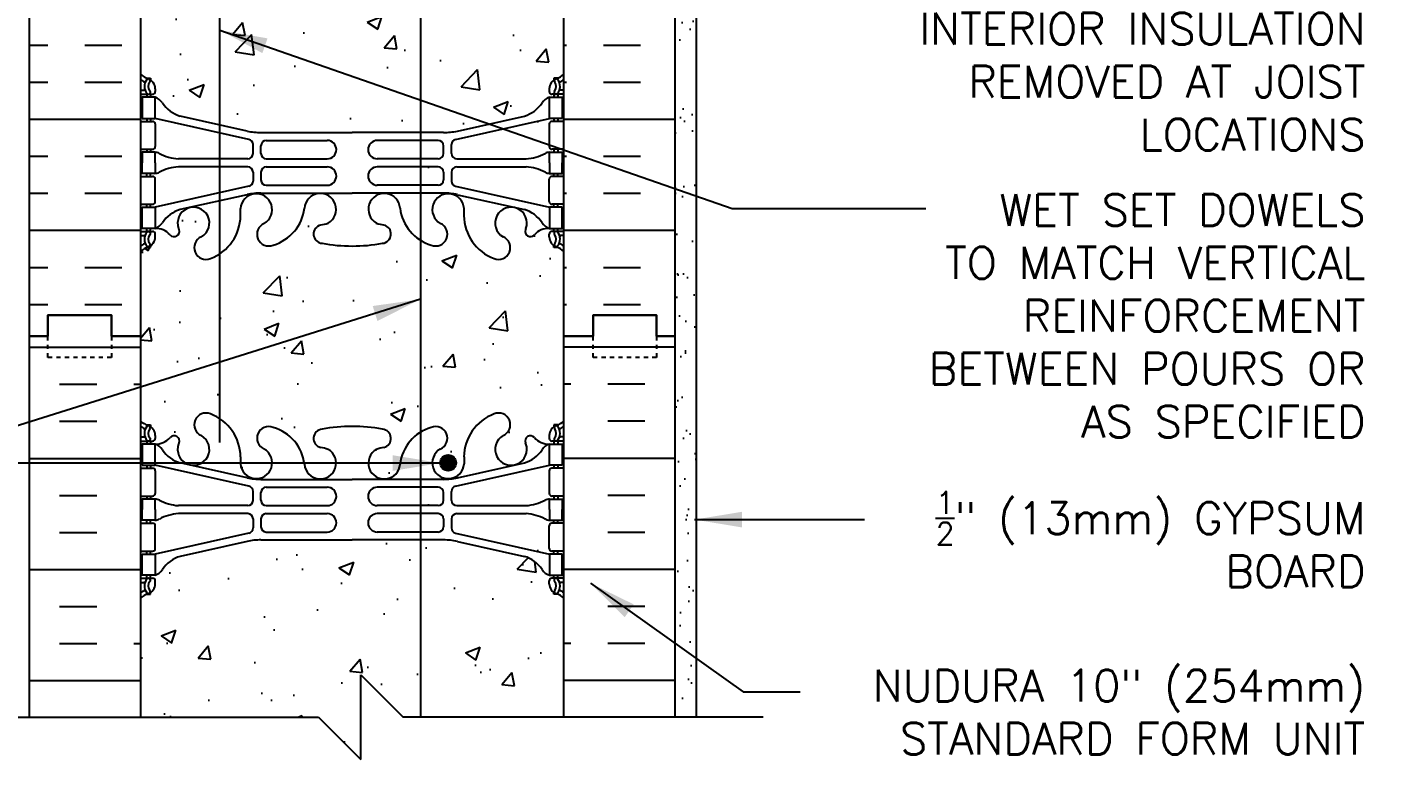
# Model space of a CAD drawing. Header units: inches. Extents: x 285.2 to 381.6, y 165.2 to 239.8.
# Drawn here: x 348.15 to 380.58, y 192.51 to 209.8 of the extents above; entities that cross this region are included whole.
import ezdxf

# ---------------------------------------------------------------- set-up
doc = ezdxf.new("R2010")
doc.units = ezdxf.units.IN
doc.header["$LTSCALE"] = 0.5
doc.header["$MEASUREMENT"] = 0
doc.linetypes.add('DASHED2', pattern=[0.375, 0.25, -0.125])
for name, color, linetype in [('HATCH', 12, 'Continuous'), ('line25', 2, 'Continuous'), ('LINE3', 3, 'Continuous'), ('LINE50', 5, 'Continuous'), ('LINE9', 9, 'Continuous'), ('TEXT', 4, 'Continuous'), ('Web_Edge', 9, 'Continuous')]:
    doc.layers.add(name, color=color, linetype=linetype)
doc.styles.add('DIM', font='romans.shx', dxfattribs={"width": 0.7})
doc.styles.add('ROMANS', font='romans.shx', dxfattribs={"height": 0.75})
doc.dimstyles.new('ext_12', dxfattribs={"dimscale": 12, "dimtxt": 0.09375, "dimasz": 0.09375, "dimexe": 0.09375, "dimexo": 0.0625, "dimgap": 0.0625, "dimtad": 1, "dimdec": 1, "dimzin": 3, "dimdsep": 46, "dimlunit": 4, "dimtxsty": 'DIM', "dimcen": 0.09, "dimdle": 0.09375, "dimclrt": 4, "dimadec": 0, "dimazin": 0, "dimtfac": 1, "dimtdec": 1, "dimtmove": 2, "dimatfit": 3, "dimfxl": 1, "dimfrac": 2, "dimtolj": 1, "dimtzin": 0, "dimarcsym": 0})
pattern_1 = [(50, (71.6484, 22.3595), (3.5863, -0.31376), [0.375, -4.125]), (355, (71.6484, 22.3595), (-0.693757, 3.76096), [0.3, -3.3]), (100.4514, (71.9473, 22.3333), (2.892547, 3.447198), [0.3187, -3.50571]), (46.1842, (71.6484, 23.3595), (5.336205, -0.827595), [0.5625, -6.1875]), (96.6356, (72.093, 23.2905), (4.67331, 4.87059), [0.47805, -5.258565]), (351.1842, (71.6484, 23.3595), (4.67331, 4.87059), [0.45, -4.95]), (21, (72.1484, 23.1095), (2.984535, -2.013094), [0.375, -4.125]), (326, (72.1484, 23.1095), (1.216577, 3.62575), [0.3, -3.3]), (71.4514, (72.397, 22.9417), (4.201113, 1.612652), [0.3187, -3.50571]), (37.5, (71.6484, 22.3595), (0.0607993, 1.6644693), [0, -3.26, 0, -3.35, 0, -3.3125]), (7.5, (71.6484, 22.3595), (1.315348, 1.972059), [0, -1.91, 0, -3.185, 0, -1.2625]), (327.5, (70.5334, 22.3595), (2.669112, -0.1127744), [0, -1.25, 0, -3.9, 0, -5.175]), (317.5, (70.0334, 22.3595), (2.915931, 0.500525), [0, -1.625, 0, -2.59, 0, -3.675])]
pattern_2 = [(310, (71.6484, 382.6605), (3.5863, 0.31376), [0.375, -4.125]), (5, (71.6484, 382.6605), (-0.693757, -3.76096), [0.3, -3.3]), (259.5486, (71.9473, 382.6866), (2.892547, -3.447198), [0.3187, -3.50571]), (313.8158, (71.6484, 381.6605), (5.336205, 0.827595), [0.5625, -6.1875]), (263.3644, (72.093, 381.7294), (4.67331, -4.87059), [0.47805, -5.258565]), (8.8158, (71.6484, 381.6605), (4.67331, -4.87059), [0.45, -4.95]), (339, (72.1484, 381.9105), (2.984535, 2.013094), [0.375, -4.125]), (34, (72.1484, 381.9105), (1.216577, -3.62575), [0.3, -3.3]), (288.5486, (72.397, 382.0782), (4.201113, -1.612652), [0.3187, -3.50571]), (322.5, (71.6484, 382.6605), (0.0607993, -1.6644693), [0, -3.26, 0, -3.35, 0, -3.3125]), (352.5, (71.6484, 382.6605), (1.315348, -1.972059), [0, -1.91, 0, -3.185, 0, -1.2625]), (32.5, (70.5334, 382.6605), (2.669112, 0.1127744), [0, -1.25, 0, -3.9, 0, -5.175]), (42.5, (70.0334, 382.6605), (2.915931, -0.500525), [0, -1.625, 0, -2.59, 0, -3.675])]

msp = doc.modelspace()

# ---------------------------------------------------------------- hatches: boundary and pattern name
at = {"layer": 'HATCH'}
h = msp.add_hatch(dxfattribs=at)
h.set_pattern_fill('AR-CONC', color=256, scale=0.5)
h.set_pattern_definition([(50, (0, 0), (3.5863, -0.31376), [0.375, -4.125]), (355, (0, 0), (-0.693757, 3.76096), [0.3, -3.3]), (100.45144, (0.299, -0.026), (2.892544, 3.4472), [0.3187, -3.50571]), (46.1842, (0, 1), (5.336207, -0.827596), [0.5625, -6.1875]), (96.6356, (0.4447, 0.931), (4.67331, 4.87059), [0.47805, -5.25857]), (351.1842, (0, 1), (4.67331, 4.87059), [0.45, -4.95]), (21, (0.5, 0.75), (2.984535, -2.013094), [0.375, -4.125]), (326, (0.5, 0.75), (1.216577, 3.62575), [0.3, -3.3]), (71.45144, (0.7487, 0.5822), (4.201112, 1.612656), [0.3187, -3.50571]), (37.5, (0, 0), (0.0607993, 1.6644693), [0, -3.26, 0, -3.35, 0, -3.3125]), (7.5, (0, 0), (1.315348, 1.9720586), [0, -1.91, 0, -3.185, 0, -1.2625]), (327.5, (-1.115, 0), (2.669112, -0.1127744), [0, -1.25, 0, -3.9, 0, -5.175]), (317.5, (-1.615, 0), (2.915931, 0.500525), [0, -1.625, 0, -2.59, 0, -3.675])])
h.paths.add_polyline_path([(355.041, 236.253), (354.819, 236.475), (352.694, 236.475, -0.237921), (353.142, 235.6), (353.142, 235.435, 1.661382), (353.703, 235.788, -1), (353.916, 236.299, -0.30095), (354.653, 235.426, 1.661382), (355.214, 235.779, 0.055617), (355.034, 235.825, -0.789943)])
h.paths.add_polyline_path([(352.22, 236.105, -0.423493), (352.074, 236.475), (351.329, 236.475), (351.329, 235.944, 0.108933), (351.481, 236.057, -0.8344), (351.693, 235.932), (351.681, 235.91, 2.155404)])
h.paths.add_polyline_path([(357.721, 236.299, -1), (357.934, 235.788, 1.661382), (358.495, 235.435), (358.495, 235.6, -0.237921), (358.943, 236.475), (356.819, 236.475), (355.819, 237.475), (355.819, 236.321, -0.049932), (356.568, 236.257, -0.843243), (356.603, 235.825, 0.055617), (356.423, 235.779, 1.661382), (356.984, 235.426, -0.30095)])
h.paths.add_polyline_path([(360.156, 236.057, 0.10894), (360.309, 235.944), (360.309, 236.475), (359.563, 236.475, -0.423493), (359.417, 236.105, 2.155404), (359.956, 235.91), (359.944, 235.932, -0.834375)])
h.paths.add_polyline_path([(360.309, 231.184, 0.268138), (360.147, 231.332), (351.49, 231.332, 0.268156), (351.329, 231.184), (351.329, 229.822), (351.449, 229.622), (351.449, 229.51), (351.449, 229.398), (351.329, 229.198), (351.329, 227.836, 0.268156), (351.49, 227.688), (360.147, 227.688, 0.268138), (360.309, 227.836), (360.309, 229.198), (360.189, 229.398), (360.189, 229.51), (360.189, 229.622), (360.309, 229.822)])
h.paths.add_polyline_path([(380.581, 227.01), (360.819, 227.01), (360.819, 227.012, 0.310845), (359.858, 227.035, 0.520567), (359.259, 227.013, 0.520567), (358.914, 226.964, 0.10231), (358.819, 227.039, 0.10231), (358.723, 226.964, 0.520567), (358.378, 227.013, 0.520567), (357.779, 227.035, 0.310845), (356.819, 227.012, 0.310845), (355.858, 227.035, 0.520567), (355.259, 227.013, 0.520567), (354.914, 226.964, 0.520567), (354.424, 226.921, 0.520567), (354.119, 227.042, 0.258655), (353.698, 227.31, 0.230831), (353.28, 227.137, 0.520567), (352.918, 226.981, 0.520567), (352.637, 226.86, 0.520567), (352.064, 226.9, 0.520567), (351.722, 226.753, 0.520567), (351.363, 226.896, 0.058158), (351.184, 226.955), (351.184, 226.105), (350.819, 226.105), (350.819, 225.355), (351.184, 225.355), (351.184, 224.155), (350.819, 224.155), (350.819, 223.405), (351.184, 223.405), (351.184, 222.96), (353.044, 222.961), (353.044, 223.01), (360.819, 223.01), (361.518, 224.51), (363.518, 224.51), (364.217, 223.01), (367.217, 223.01), (367.917, 224.51), (369.917, 224.51), (370.616, 223.01), (373.616, 223.01), (374.316, 224.51), (376.316, 224.51), (377.015, 223.01), (380.015, 223.01), (380.581, 224.223)])
h.paths.add_polyline_path([(355.367, 234.892), (351.704, 234.892, 0.225652), (351.329, 234.517), (351.329, 233.676, 0.225652), (351.704, 233.301), (355.367, 233.301, 0.225652), (355.742, 233.676), (355.742, 234.517, 0.225652)])
h.paths.add_polyline_path([(355.742, 232.735, 0.225652), (355.367, 233.11), (351.704, 233.11, 0.225652), (351.329, 232.735), (351.329, 231.894, 0.225652), (351.704, 231.519), (355.367, 231.519, 0.225652), (355.742, 231.894)])
h.paths.add_polyline_path([(360.309, 232.735, 0.225652), (359.934, 233.11), (356.27, 233.11, 0.225652), (355.895, 232.735), (355.895, 231.894, 0.225652), (356.27, 231.519), (359.934, 231.519, 0.225652), (360.309, 231.894)])
h.paths.add_polyline_path([(360.309, 234.517, 0.225652), (359.934, 234.892), (356.27, 234.892, 0.225652), (355.895, 234.517), (355.895, 233.676, 0.225652), (356.27, 233.301), (359.934, 233.301, 0.225652), (360.309, 233.676)])
h.paths.add_polyline_path([(353.044, 222.961), (351.184, 222.96), (351.184, 222.205), (351.184, 220.508), (353.044, 220.508)])
h.paths.add_polyline_path([(355.367, 227.501), (351.704, 227.501, 0.225652), (351.329, 227.126), (351.329, 226.911, -0.011526), (351.363, 226.896, -0.520567), (351.722, 226.753, -0.520567), (352.064, 226.9, -0.520567), (352.637, 226.86, -0.520567), (352.918, 226.981, -0.520567), (353.28, 227.137, -0.230831), (353.698, 227.31, -0.258655), (354.119, 227.042, -0.520567), (354.424, 226.921, -0.520567), (354.914, 226.964, -0.520567), (355.259, 227.013, -0.38976), (355.738, 227.137, 0.220602)])
h.paths.add_polyline_path([(359.934, 227.501), (356.27, 227.501, 0.225652), (355.895, 227.126), (355.895, 227.058, -0.296803), (356.819, 227.012, -0.310845), (357.779, 227.035, -0.520567), (358.378, 227.013, -0.520567), (358.723, 226.964, -0.10231), (358.819, 227.039, -0.10231), (358.914, 226.964, -0.520567), (359.259, 227.013, -0.520567), (359.858, 227.035, -0.136218), (360.29, 227.172, 0.204309)])
h.paths.add_polyline_path([(353.952, 218.356, -0.30095), (354.689, 217.484, 1.661382), (355.25, 217.837, 0.055617), (355.07, 217.882, -0.843243), (355.105, 218.315, -0.030385), (355.56, 218.372), (355.56, 220.248), (351.184, 220.248), (351.184, 220.508), (351.184, 222.205), (350.819, 222.205), (350.819, 218.51, 0.088416), (350.965, 218.413), (351.055, 218.413), (351.055, 218.371, -0.249069), (351.165, 218.164), (351.165, 218.096, -0.414214), (351.102, 218.034), (351.055, 218.034), (351.055, 217.964), (351.16, 217.964, 0.231736), (351.517, 218.115, -0.8344), (351.729, 217.989), (351.717, 217.968, 2.155404), (352.256, 218.162, -1), (352.469, 218.673, -0.311223), (353.178, 217.657), (353.178, 217.492, 1.661382), (353.739, 217.845, -1)])
h.paths.add_polyline_path([(359.381, 218.162, 2.155404), (359.92, 217.968), (359.908, 217.989, -0.834375), (360.12, 218.115, 0.23174), (360.478, 217.964), (360.583, 217.964), (360.583, 218.034), (360.535, 218.034, -0.414214), (360.473, 218.096), (360.473, 218.164, -0.249069), (360.583, 218.371), (360.583, 218.413), (360.673, 218.413, 0.08841), (360.819, 218.51), (360.819, 220.248), (356.06, 220.248), (356.06, 218.373, -0.031541), (356.532, 218.315, -0.843243), (356.567, 217.882, 0.055617), (356.387, 217.837, 1.661382), (356.948, 217.484, -0.30095), (357.685, 218.356, -1), (357.898, 217.845, 1.661382), (358.459, 217.492), (358.459, 217.657, -0.311223), (359.168, 218.673, -1)])
h.paths.add_polyline_path([(360.819, 214.318, 0.08841), (360.673, 214.415), (360.583, 214.415), (360.583, 214.457, -0.249069), (360.473, 214.664), (360.473, 214.731, -0.414214), (360.535, 214.794), (360.583, 214.794), (360.583, 214.864), (360.478, 214.864, -0.155529), (360.302, 214.998, 0.180914), (359.884, 215.309), (358.303, 215.662, 0.054974), (357.976, 215.698), (355.819, 215.698), (353.661, 215.698, 0.054974), (353.334, 215.662), (351.753, 215.309, 0.180914), (351.335, 214.998, -0.155529), (351.16, 214.864), (351.055, 214.864), (351.055, 214.794), (351.102, 214.794, -0.414214), (351.165, 214.731), (351.165, 214.664, -0.249069), (351.055, 214.457), (351.055, 214.415), (350.965, 214.415, 0.088416), (350.819, 214.318), (350.819, 208.702, 0.088416), (350.965, 208.605), (351.055, 208.605), (351.055, 208.563, -0.249069), (351.165, 208.356), (351.165, 208.289, -0.414214), (351.102, 208.226), (351.055, 208.226), (351.055, 208.156), (351.16, 208.156, -0.155529), (351.335, 208.022, 0.180914), (351.753, 207.711), (353.334, 207.358, 0.054974), (353.661, 207.322), (355.819, 207.322), (357.976, 207.322, 0.054974), (358.303, 207.358), (359.884, 207.711, 0.180914), (360.302, 208.022, -0.155529), (360.478, 208.156), (360.583, 208.156), (360.583, 208.226), (360.535, 208.226, -0.414214), (360.473, 208.289), (360.473, 208.356, -0.249069), (360.583, 208.563), (360.583, 208.605), (360.673, 208.605, 0.08841), (360.819, 208.702)])
h.paths.add_polyline_path([(360.819, 204.51, 0.08841), (360.673, 204.607), (360.583, 204.607), (360.583, 204.649, -0.249069), (360.473, 204.856), (360.473, 204.924, -0.414214), (360.535, 204.986), (360.583, 204.986), (360.583, 205.056), (360.478, 205.056, 0.231736), (360.12, 204.905, -0.8344), (359.908, 205.031), (359.92, 205.052, 2.155404), (359.381, 204.858, -1), (359.168, 204.346, -0.311223), (358.459, 205.362), (358.459, 205.527, 1.661382), (357.898, 205.175, -1), (357.685, 204.664, -0.30095), (356.948, 205.536, 1.661382), (356.387, 205.183, 0.055617), (356.567, 205.138, -0.843243), (356.532, 204.705, -0.047544), (355.819, 204.641, -0.047544), (355.105, 204.705, -0.843243), (355.07, 205.138, 0.055617), (355.25, 205.183, 1.661382), (354.689, 205.536, -0.30095), (353.952, 204.664, -1), (353.739, 205.175, 1.661382), (353.178, 205.527), (353.178, 205.362, -0.311223), (352.469, 204.346, -1), (352.256, 204.858, 2.155404), (351.717, 205.052), (351.729, 205.031, -0.834375), (351.517, 204.905, 0.23174), (351.16, 205.056), (351.055, 205.056), (351.055, 204.986), (351.102, 204.986, -0.414214), (351.165, 204.924), (351.165, 204.856, -0.249069), (351.055, 204.649), (351.055, 204.607), (350.965, 204.607, 0.088416), (350.819, 204.51), (350.819, 202.51), (350.819, 200.51, 0.088416), (350.965, 200.413), (351.055, 200.413), (351.055, 200.371, -0.249069), (351.165, 200.164), (351.165, 200.096, -0.414214), (351.102, 200.034), (351.055, 200.034), (351.055, 199.964), (351.16, 199.964, 0.231736), (351.517, 200.115, -0.8344), (351.729, 199.989), (351.717, 199.968, 2.155404), (352.256, 200.162, -1), (352.469, 200.673, -0.311223), (353.178, 199.657), (353.178, 199.492, 1.661382), (353.739, 199.845, -1), (353.952, 200.356, -0.30095), (354.689, 199.484, 1.661382), (355.25, 199.837, 0.055617), (355.07, 199.882, -0.843243), (355.105, 200.315, -0.047544), (355.819, 200.379, -0.047544), (356.532, 200.315, -0.843243), (356.567, 199.882, 0.055617), (356.387, 199.837, 1.661382), (356.948, 199.484, -0.30095), (357.685, 200.356, -1), (357.898, 199.845, 1.661382), (358.459, 199.492), (358.459, 199.657, -0.311223), (359.168, 200.673, -1), (359.381, 200.162, 2.155404), (359.92, 199.968), (359.908, 199.989, -0.834375), (360.12, 200.115, 0.23174), (360.478, 199.964), (360.583, 199.964), (360.583, 200.034), (360.535, 200.034, -0.414214), (360.473, 200.096), (360.473, 200.164, -0.249069), (360.583, 200.371), (360.583, 200.413), (360.673, 200.413, 0.08841), (360.819, 200.51), (360.819, 202.51)])
h.paths.add_polyline_path([(360.473, 196.664), (360.473, 196.731, -0.414214), (360.535, 196.794), (360.583, 196.794), (360.583, 196.864), (360.478, 196.864, -0.155529), (360.302, 196.998, 0.180914), (359.884, 197.309), (358.303, 197.662, 0.054974), (357.976, 197.698), (355.819, 197.698), (353.661, 197.698, 0.054974), (353.334, 197.662), (351.753, 197.309, 0.180914), (351.335, 196.998, -0.155529), (351.16, 196.864), (351.055, 196.864), (351.055, 196.794), (351.102, 196.794, -0.414214), (351.165, 196.731), (351.165, 196.664, -0.249069), (351.055, 196.457), (351.055, 196.415), (350.965, 196.415, 0.088416), (350.819, 196.318), (350.819, 193.51), (355.022, 193.51), (356.022, 192.51), (356.022, 194.51), (357.022, 193.51), (360.819, 193.51), (360.819, 196.318, 0.08841), (360.673, 196.415), (360.583, 196.415), (360.583, 196.457, -0.249069)])
h = msp.add_hatch(dxfattribs=at)
h.set_pattern_fill('AR-SAND', color=256, scale=0.5, style=0)
h.set_pattern_definition([(37.5, (287.7371, 92.4823), (-0.0314967, 0.963412), [0, -0.76, 0, -0.85, 0, -0.8125]), (7.5, (287.7371, 92.4823), (0.884888, 1.411073), [0, -0.41, 0, -0.685, 0, -0.2625]), (327.5, (287.1221, 92.4823), (1.557071, 0.0028295), [0, -0.25, 0, -0.9, 0, -1.175]), (317.5, (287.1221, 92.4823), (1.503063, 0.438838), [0, -0.125, 0, -0.59, 0, -0.675])])
h.paths.add_polyline_path([(363.944, 223.01), (363.444, 223.01), (363.444, 202.51), (363.444, 193.51), (363.944, 193.51)])
h = msp.add_hatch(dxfattribs=at)
h.set_pattern_fill('INSUL', color=256, scale=7, style=0)
h.set_pattern_definition([(0, (361.7514, 215.5102), (0, 2.625), []), (0, (361.7514, 216.3852), (0, 2.625), [0.875, -0.875]), (0, (361.7514, 217.2602), (0, 2.625), [0.875, -0.875])])
h.paths.add_polyline_path([(363.444, 220.51), (363.006, 220.51), (363.006, 220.01), (361.506, 220.01), (361.506, 220.51), (360.819, 220.51), (360.819, 202.51), (361.506, 202.51), (361.506, 203.01), (363.006, 203.01), (363.006, 202.51), (363.444, 202.51)])
h.paths.add_polyline_path([(348.194, 202.51), (348.631, 202.51), (348.631, 203.01), (350.131, 203.01), (350.131, 202.51), (350.819, 202.51), (350.819, 220.51), (350.131, 220.51), (350.131, 221.01), (348.631, 221.01), (348.631, 220.51), (348.194, 220.51)])
h = msp.add_hatch(dxfattribs=at)
h.set_pattern_fill('AR-CONC', color=256, scale=0.5, style=0)
h.set_pattern_definition(pattern_2)
h.paths.add_polyline_path([(360.473, 206.989, 0.414214), (360.535, 206.926), (360.583, 206.926), (360.583, 206.856), (360.486, 206.856, 0.134256), (360.374, 206.828, -0.100756), (359.925, 206.7), (359.12, 206.7), (359.12, 207.352), (360.478, 207.656), (360.583, 207.656), (360.583, 207.586), (360.535, 207.586, 0.414214), (360.473, 207.524)])
h = msp.add_hatch(dxfattribs=at)
h.set_pattern_fill('AR-CONC', color=256, scale=0.5, style=0)
h.set_pattern_definition(pattern_2)
h.paths.add_polyline_path([(357.85, 206.511, -0.414214), (357.975, 206.386), (357.975, 206.202, -0.414214), (357.85, 206.077), (357.3, 206.077), (357.3, 206.511)])
h = msp.add_hatch(dxfattribs=at)
h.set_pattern_fill('AR-CONC', color=256, scale=0.5, style=0)
h.set_pattern_definition(pattern_1)
h.paths.add_polyline_path([(357.85, 198.509, 0.414214), (357.975, 198.634), (357.975, 198.818, 0.414214), (357.85, 198.943), (357.3, 198.943), (357.3, 198.509)])
h = msp.add_hatch(dxfattribs=at)
h.set_pattern_fill('AR-CONC', color=256, scale=0.5, style=0)
h.set_pattern_definition(pattern_1)
h.paths.add_polyline_path([(360.473, 198.031, -0.414214), (360.535, 198.094), (360.583, 198.094), (360.583, 198.164), (360.486, 198.164, -0.134256), (360.374, 198.192, 0.100756), (359.925, 198.32), (359.12, 198.32), (359.12, 197.668), (360.478, 197.364), (360.583, 197.364), (360.583, 197.434), (360.535, 197.434, -0.414214), (360.473, 197.496)])
at = {"layer": 'LINE3'}
msp.add_hatch(color=256, dxfattribs=at).paths.add_polyline_path([(357.898, 199.52, 1), (358.273, 199.52, 1)])

# ---------------------------------------------------------------- linework, layer by layer
at = {"layer": 'HATCH'}
for p, q in [((348.194, 202.25), (350.819, 202.25)), ((363.444, 202.25), (360.819, 202.25)), ((348.907, 201.375), (349.782, 201.375)), ((350.657, 201.375), (350.819, 201.375)), ((360.98, 201.375), (360.819, 201.375)), ((362.73, 201.375), (361.855, 201.375)), ((348.907, 200.5), (349.782, 200.5)), ((362.73, 200.5), (361.855, 200.5)), ((348.194, 199.625), (350.819, 199.625)), ((363.444, 199.625), (360.819, 199.625)), ((348.907, 198.75), (349.782, 198.75)), ((362.73, 198.75), (361.855, 198.75)), ((348.907, 197.875), (349.782, 197.875)), ((362.73, 197.875), (361.855, 197.875)), ((348.194, 197), (350.819, 197)), ((363.444, 197), (360.819, 197)), ((348.907, 196.125), (349.782, 196.125)), ((362.73, 196.125), (361.855, 196.125)), ((348.907, 195.25), (349.782, 195.25)), ((350.657, 195.25), (350.819, 195.25)), ((360.98, 195.25), (360.819, 195.25)), ((362.73, 195.25), (361.855, 195.25)), ((348.194, 194.375), (350.819, 194.375)), ((363.444, 194.375), (360.819, 194.375))]:
    msp.add_line(p, q, dxfattribs=at)
at = {"layer": 'line25'}
for p, q in [((350.819, 236.475), (350.819, 202.51)), ((360.819, 202.51), (360.819, 223.01)), ((350.819, 202.51), (350.819, 193.51)), ((360.819, 193.51), (360.819, 202.51))]:
    msp.add_line(p, q, dxfattribs=at)
at = {"layer": 'LINE3'}
for p, q in [((352.694, 200), (352.694, 220.248)), ((357.431, 218.494), (357.431, 193.51))]:
    msp.add_line(p, q, dxfattribs=at)
msp.add_circle((358.085, 199.52), 0.188, dxfattribs=at)
at = {"layer": 'LINE50'}
for p, q in [((348.194, 202.51), (348.194, 220.51)), ((363.444, 202.51), (363.444, 220.51)), ((348.194, 193.51), (348.194, 202.51)), ((363.444, 193.51), (363.444, 202.51))]:
    msp.add_line(p, q, dxfattribs=at)
for points in [[(350.819, 202.51), (350.131, 202.51), (350.131, 203.01), (348.631, 203.01), (348.631, 202.51), (348.194, 202.51)], [(348.194, 202.51), (348.631, 202.51), (348.631, 203.01), (350.131, 203.01), (350.131, 202.51), (350.819, 202.51)], [(360.819, 202.51), (361.506, 202.51), (361.506, 203.01), (363.006, 203.01), (363.006, 202.51), (363.444, 202.51)], [(363.444, 202.51), (363.006, 202.51), (363.006, 203.01), (361.506, 203.01), (361.506, 202.51), (360.819, 202.51)]]:
    msp.add_lwpolyline(points, dxfattribs=at)
at = {"layer": 'LINE9'}
for p, q in [((363.944, 223.01), (363.944, 193.51)), ((356.022, 192.51), (356.022, 194.51)), ((356.022, 194.51), (357.022, 193.51)), ((346.518, 193.51), (355.022, 193.51)), ((355.022, 193.51), (356.022, 192.51)), ((365.525, 193.51), (357.022, 193.51))]:
    msp.add_line(p, q, dxfattribs=at)
at = {"layer": 'LINE9', "linetype": 'DASHED2', "ltscale": 0.15}
for points in [[(350.131, 202.51), (350.131, 202.51), (350.131, 202.01), (348.631, 202.01), (348.631, 202.51), (348.631, 202.51)], [(363.006, 202.51), (363.006, 202.51), (363.006, 202.01), (361.506, 202.01), (361.506, 202.51), (361.506, 202.51)]]:
    msp.add_lwpolyline(points, dxfattribs=at)
at = {"layer": 'Web_Edge'}
for p, q in [((350.965, 208.605), (351.055, 208.605)), ((351.055, 208.605), (351.055, 208.563)), ((360.673, 208.605), (360.583, 208.605)), ((360.583, 208.605), (360.583, 208.563)), ((350.819, 208.326), (350.896, 208.326)), ((351.165, 208.356), (351.165, 208.289)), ((360.473, 208.356), (360.473, 208.289)), ((360.819, 208.326), (360.741, 208.326)), ((350.819, 208.226), (351.102, 208.226)), ((350.965, 208.226), (350.965, 208.156)), ((351.055, 208.226), (351.055, 208.156)), ((360.819, 208.226), (360.535, 208.226)), ((360.583, 208.226), (360.583, 208.156)), ((360.673, 208.226), (360.673, 208.156)), ((350.819, 207.586), (351.102, 207.586)), ((350.965, 207.656), (350.965, 207.586)), ((351.055, 207.656), (351.055, 207.586)), ((353.377, 207.16), (351.16, 207.656)), ((353.334, 207.358), (351.753, 207.711)), ((358.26, 207.16), (360.478, 207.656)), ((358.303, 207.358), (359.884, 207.711)), ((360.819, 207.586), (360.535, 207.586)), ((360.583, 207.656), (360.583, 207.586)), ((360.673, 207.656), (360.673, 207.586)), ((351.165, 207.524), (351.165, 206.989)), ((353.661, 207.322), (355.819, 207.322)), ((357.976, 207.322), (355.819, 207.322)), ((360.473, 207.524), (360.473, 206.989)), ((353.475, 206.825), (353.475, 207.038)), ((353.662, 206.826), (353.662, 207.01)), ((353.787, 207.135), (355.227, 207.135)), ((357.85, 207.135), (356.41, 207.135)), ((357.975, 206.826), (357.975, 207.01)), ((358.162, 206.825), (358.162, 207.038)), ((350.819, 206.926), (351.102, 206.926)), ((350.965, 206.926), (350.965, 206.856)), ((351.055, 206.926), (351.055, 206.856)), ((353.35, 206.7), (351.712, 206.7)), ((353.787, 206.701), (355.227, 206.701)), ((357.85, 206.701), (356.41, 206.701)), ((358.287, 206.7), (359.925, 206.7)), ((360.819, 206.926), (360.535, 206.926)), ((360.583, 206.926), (360.583, 206.856)), ((360.673, 206.926), (360.673, 206.856)), ((350.819, 206.286), (351.102, 206.286)), ((350.965, 206.286), (350.965, 206.356)), ((351.055, 206.286), (351.055, 206.356)), ((353.35, 206.512), (351.712, 206.512)), ((353.475, 206.387), (353.475, 206.175)), ((353.662, 206.386), (353.662, 206.202)), ((353.787, 206.511), (355.227, 206.511)), ((357.85, 206.511), (356.41, 206.511)), ((357.975, 206.386), (357.975, 206.202)), ((358.162, 206.387), (358.162, 206.175)), ((358.287, 206.512), (359.925, 206.512)), ((360.819, 206.286), (360.535, 206.286)), ((360.583, 206.286), (360.583, 206.356)), ((360.673, 206.286), (360.673, 206.356)), ((353.377, 206.053), (351.16, 205.556)), ((351.165, 205.689), (351.165, 206.224)), ((353.787, 206.077), (355.227, 206.077)), ((357.85, 206.077), (356.41, 206.077)), ((358.26, 206.053), (360.478, 205.556)), ((360.473, 205.689), (360.473, 206.224)), ((353.334, 205.854), (351.753, 205.502)), ((353.661, 205.891), (355.819, 205.891)), ((357.976, 205.891), (355.819, 205.891)), ((358.303, 205.854), (359.884, 205.502)), ((350.819, 205.626), (351.102, 205.626)), ((350.965, 205.556), (350.965, 205.626)), ((351.055, 205.556), (351.055, 205.626)), ((353.178, 205.362), (353.178, 205.527)), ((358.459, 205.362), (358.459, 205.527)), ((360.819, 205.626), (360.535, 205.626)), ((360.583, 205.556), (360.583, 205.626)), ((360.673, 205.556), (360.673, 205.626)), ((350.819, 204.986), (351.102, 204.986)), ((350.965, 204.986), (350.965, 205.056)), ((351.055, 204.986), (351.055, 205.056)), ((351.717, 205.052), (351.729, 205.031)), ((359.92, 205.052), (359.908, 205.031)), ((360.819, 204.986), (360.535, 204.986)), ((360.583, 204.986), (360.583, 205.056)), ((360.673, 204.986), (360.673, 205.056)), ((350.819, 204.886), (350.896, 204.886)), ((351.165, 204.856), (351.165, 204.924)), ((360.473, 204.856), (360.473, 204.924)), ((360.819, 204.886), (360.741, 204.886)), ((350.965, 204.607), (351.055, 204.607)), ((351.055, 204.607), (351.055, 204.649)), ((360.583, 204.607), (360.583, 204.649)), ((360.673, 204.607), (360.583, 204.607)), ((350.819, 200.134), (350.896, 200.134)), ((350.965, 200.413), (351.055, 200.413)), ((351.055, 200.413), (351.055, 200.371)), ((351.165, 200.164), (351.165, 200.096)), ((360.473, 200.164), (360.473, 200.096)), ((360.673, 200.413), (360.583, 200.413)), ((360.583, 200.413), (360.583, 200.371)), ((360.819, 200.134), (360.741, 200.134)), ((350.819, 200.034), (351.102, 200.034)), ((350.965, 200.034), (350.965, 199.964)), ((351.055, 200.034), (351.055, 199.964)), ((351.717, 199.968), (351.729, 199.989)), ((359.92, 199.968), (359.908, 199.989)), ((360.819, 200.034), (360.535, 200.034)), ((360.583, 200.034), (360.583, 199.964)), ((360.673, 200.034), (360.673, 199.964)), ((353.334, 199.165), (351.753, 199.518)), ((353.178, 199.657), (353.178, 199.492)), ((358.303, 199.165), (359.884, 199.518)), ((358.459, 199.657), (358.459, 199.492)), ((350.819, 199.394), (351.102, 199.394)), ((350.965, 199.464), (350.965, 199.394)), ((351.055, 199.464), (351.055, 199.394)), ((353.377, 198.967), (351.16, 199.464)), ((351.165, 199.331), (351.165, 198.796)), ((358.26, 198.967), (360.478, 199.464)), ((360.473, 199.331), (360.473, 198.796)), ((360.819, 199.394), (360.535, 199.394)), ((360.583, 199.464), (360.583, 199.394)), ((360.673, 199.464), (360.673, 199.394)), ((353.475, 198.633), (353.475, 198.845)), ((353.661, 199.129), (355.819, 199.129)), ((353.787, 198.943), (355.227, 198.943)), ((357.976, 199.129), (355.819, 199.129)), ((357.85, 198.943), (356.41, 198.943)), ((358.162, 198.633), (358.162, 198.845)), ((350.819, 198.734), (351.102, 198.734)), ((350.965, 198.734), (350.965, 198.664)), ((351.055, 198.734), (351.055, 198.664)), ((353.35, 198.508), (351.712, 198.508)), ((353.662, 198.634), (353.662, 198.818)), ((353.787, 198.509), (355.227, 198.509)), ((357.85, 198.509), (356.41, 198.509)), ((357.975, 198.634), (357.975, 198.818)), ((358.287, 198.508), (359.925, 198.508)), ((360.819, 198.734), (360.535, 198.734)), ((360.583, 198.734), (360.583, 198.664)), ((360.673, 198.734), (360.673, 198.664)), ((353.35, 198.32), (351.712, 198.32)), ((353.475, 198.195), (353.475, 197.982)), ((353.662, 198.194), (353.662, 198.01)), ((353.787, 198.319), (355.227, 198.319)), ((357.85, 198.319), (356.41, 198.319)), ((357.975, 198.194), (357.975, 198.01)), ((358.162, 198.195), (358.162, 197.982)), ((358.287, 198.32), (359.925, 198.32)), ((350.819, 198.094), (351.102, 198.094)), ((350.965, 198.094), (350.965, 198.164)), ((351.055, 198.094), (351.055, 198.164)), ((353.377, 197.86), (351.16, 197.364)), ((351.165, 197.496), (351.165, 198.031)), ((353.787, 197.885), (355.227, 197.885)), ((357.85, 197.885), (356.41, 197.885)), ((358.26, 197.86), (360.478, 197.364)), ((360.473, 197.496), (360.473, 198.031)), ((360.819, 198.094), (360.535, 198.094)), ((360.583, 198.094), (360.583, 198.164)), ((360.673, 198.094), (360.673, 198.164)), ((353.334, 197.662), (351.753, 197.309)), ((353.661, 197.698), (355.819, 197.698)), ((357.976, 197.698), (355.819, 197.698)), ((358.303, 197.662), (359.884, 197.309)), ((350.819, 197.434), (351.102, 197.434)), ((350.965, 197.364), (350.965, 197.434)), ((351.055, 197.364), (351.055, 197.434)), ((360.819, 197.434), (360.535, 197.434)), ((360.583, 197.364), (360.583, 197.434)), ((360.673, 197.364), (360.673, 197.434)), ((350.819, 196.794), (351.102, 196.794)), ((350.819, 196.694), (350.896, 196.694)), ((350.965, 196.794), (350.965, 196.864)), ((351.055, 196.794), (351.055, 196.864)), ((351.165, 196.664), (351.165, 196.731)), ((360.473, 196.664), (360.473, 196.731)), ((360.819, 196.794), (360.535, 196.794)), ((360.583, 196.794), (360.583, 196.864)), ((360.673, 196.794), (360.673, 196.864)), ((360.819, 196.694), (360.741, 196.694)), ((350.965, 196.415), (351.055, 196.415)), ((351.055, 196.415), (351.055, 196.457)), ((360.583, 196.415), (360.583, 196.457)), ((360.673, 196.415), (360.583, 196.415))]:
    msp.add_line(p, q, dxfattribs=at)
for points in [[(350.86, 207.656), (351.16, 207.656), (351.16, 208.156), (350.86, 208.156)], [(360.778, 207.656), (360.478, 207.656), (360.478, 208.156), (360.778, 208.156)], [(350.86, 205.556), (351.16, 205.556), (351.16, 205.056), (350.86, 205.056)], [(360.778, 205.556), (360.478, 205.556), (360.478, 205.056), (360.778, 205.056)], [(350.86, 199.464), (351.16, 199.464), (351.16, 199.964), (350.86, 199.964)], [(360.778, 199.464), (360.478, 199.464), (360.478, 199.964), (360.778, 199.964)], [(350.86, 197.364), (351.16, 197.364), (351.16, 196.864), (350.86, 196.864)], [(360.778, 197.364), (360.478, 197.364), (360.478, 196.864), (360.778, 196.864)]]:
    msp.add_lwpolyline(points, close=True, dxfattribs=at)
for points in [[(351.16, 206.606), (351.16, 206.856), (350.86, 206.856), (350.86, 206.606)], [(360.478, 206.606), (360.478, 206.856), (360.778, 206.856), (360.778, 206.606)], [(351.16, 206.606), (351.16, 206.356), (350.86, 206.356), (350.86, 206.606)], [(360.478, 206.606), (360.478, 206.356), (360.778, 206.356), (360.778, 206.606)], [(351.16, 198.414), (351.16, 198.664), (350.86, 198.664), (350.86, 198.414)], [(360.478, 198.414), (360.478, 198.664), (360.778, 198.664), (360.778, 198.414)], [(351.16, 198.414), (351.16, 198.164), (350.86, 198.164), (350.86, 198.414)], [(360.478, 198.414), (360.478, 198.164), (360.778, 198.164), (360.778, 198.414)]]:
    msp.add_lwpolyline(points, dxfattribs=at)
for centre, radius, start, end in [((351.165, 209.063), 0.5, 226.2109, 250.5288), ((351.165, 209.063), 0.6, 234.7832, 245.0748), ((351.158, 208.411), 0.25, 140.1145, 222.4609), ((351.001, 208.542), 0.045, 321.448, 139.1879), ((350.915, 208.356), 0.25, 0, 70.5288), ((360.723, 208.356), 0.25, 109.4712, 180), ((360.637, 208.542), 0.045, 40.8121, 218.552), ((360.473, 209.063), 0.5, 289.4712, 313.7878), ((360.479, 208.411), 0.25, 317.5391, 39.8855), ((360.473, 209.063), 0.6, 294.9252, 305.2158), ((350.897, 208.346), 0.0196, 269.4032, 15.4901), ((350.902, 208.5), 0.021, 343.464, 63.9957), ((351.007, 208.272), 0.045, 222.4609, 42.4609), ((351.158, 208.411), 0.16, 140.0001, 222.4609), ((351.102, 208.289), 0.0625, 270, 0), ((360.535, 208.289), 0.0625, 180, 270), ((360.63, 208.272), 0.045, 137.5391, 317.5391), ((360.479, 208.411), 0.16, 317.5391, 39.9999), ((360.735, 208.5), 0.021, 116.0043, 196.536), ((360.74, 208.346), 0.0196, 164.5099, 270.5968), ((351.037, 207.814), 0.364, 34.9775, 70.3387), ((351.96, 208.425), 0.743, 212.7919, 253.8107), ((359.677, 208.425), 0.743, 286.1893, 327.2081), ((360.6, 207.814), 0.364, 109.6613, 145.0225), ((351.102, 207.524), 0.0625, 0, 90), ((360.535, 207.524), 0.0625, 90, 180), ((353.661, 208.822), 1.5, 257.4135, 270), ((357.976, 208.822), 1.5, 270, 282.5865), ((351.102, 206.989), 0.0625, 270, 0), ((353.35, 207.038), 0.125, 0, 77.3767), ((353.787, 207.01), 0.125, 90, 180), ((355.227, 206.918), 0.217, 270, 90), ((356.41, 206.918), 0.217, 90, 270), ((357.85, 207.01), 0.125, 0, 90), ((358.287, 207.038), 0.125, 102.6233, 180), ((360.535, 206.989), 0.0625, 180, 270), ((351.155, 206.637), 0.219, 60.4937, 88.92), ((351.801, 207.867), 1.17, 242.6365, 265.6505), ((353.35, 206.825), 0.125, 270, 0), ((353.787, 206.826), 0.125, 180, 270), ((357.85, 206.826), 0.125, 270, 360), ((358.287, 206.825), 0.125, 180, 270), ((359.836, 207.867), 1.17, 274.3495, 297.3635), ((360.482, 206.637), 0.219, 91.08, 119.5063), ((351.102, 206.224), 0.0625, 0, 90), ((351.155, 206.575), 0.219, 271.08, 299.5063), ((351.801, 205.345), 1.17, 94.3495, 117.3635), ((353.35, 206.387), 0.125, 0, 90), ((353.787, 206.386), 0.125, 90, 180), ((355.227, 206.294), 0.217, 270, 90), ((356.41, 206.294), 0.217, 90, 270), ((357.85, 206.386), 0.125, 0, 90), ((358.287, 206.387), 0.125, 90, 180), ((359.836, 205.345), 1.17, 62.6365, 85.6505), ((360.482, 206.575), 0.219, 240.4937, 268.92), ((360.535, 206.224), 0.0625, 90, 180), ((353.35, 206.175), 0.125, 282.6233, 0), ((353.787, 206.202), 0.125, 180, 270), ((357.85, 206.202), 0.125, 270, 0), ((358.287, 206.175), 0.125, 180, 257.3767), ((351.102, 205.689), 0.0625, 270, 0), ((353.552, 205.5), 0.375, 299.9315, 175.7552), ((353.661, 204.391), 1.5, 90, 102.5865), ((355.063, 205.508), 0.375, 299.9315, 175.7552), ((356.575, 205.508), 0.375, 4.2448, 240.0685), ((358.085, 205.5), 0.375, 4.2448, 240.0685), ((357.976, 204.391), 1.5, 77.4135, 90), ((360.535, 205.689), 0.0625, 180, 270), ((351.96, 204.788), 0.743, 106.1893, 147.2081), ((352.069, 205.183), 0.375, 299.9315, 200.3757), ((352.087, 205.369), 1.092, 290.5175, 359.6668), ((353.662, 205.656), 1.034, 286.3365, 353.3331), ((357.976, 205.656), 1.034, 186.6669, 253.6635), ((359.55, 205.369), 1.092, 180.3332, 249.4825), ((359.569, 205.183), 0.375, 339.6243, 240.0685), ((359.677, 204.788), 0.743, 32.7919, 73.8107), ((351.007, 204.94), 0.045, 317.5391, 137.5391), ((351.102, 204.924), 0.0625, 360, 90), ((351.037, 205.399), 0.364, 289.6613, 325.0225), ((351.184, 204.615), 0.441, 41.0127, 93.2024), ((351.612, 204.987), 0.125, 221.0127, 20.3757), ((353.846, 204.919), 0.277, 112.68, 292.68), ((355.125, 204.924), 0.22, 104.2604, 264.8165), ((354.956, 205.964), 0.834, 277.8937, 290.6271), ((356.681, 205.964), 0.834, 249.3729, 262.1063), ((356.513, 204.924), 0.22, 275.1835, 75.7396), ((357.792, 204.919), 0.277, 247.32, 67.32), ((360.026, 204.987), 0.125, 159.6243, 318.9873), ((360.453, 204.615), 0.441, 86.7976, 138.9873), ((360.6, 205.399), 0.364, 214.9775, 250.3387), ((360.535, 204.924), 0.0625, 90, 180), ((360.63, 204.94), 0.045, 42.4609, 222.4609), ((351.165, 204.149), 0.6, 114.9252, 125.2168), ((350.897, 204.867), 0.0196, 344.5099, 90.5968), ((351.158, 204.802), 0.25, 137.5391, 219.8855), ((350.902, 204.712), 0.021, 296.0043, 16.536), ((351.001, 204.671), 0.045, 220.8121, 38.552), ((351.158, 204.802), 0.16, 137.5391, 219.9999), ((350.915, 204.856), 0.25, 289.4712, 360), ((352.362, 204.602), 0.277, 112.68, 292.68), ((355.801, 208.418), 3.777, 259.3725, 270.2606), ((355.836, 208.418), 3.777, 269.7394, 280.6275), ((359.275, 204.602), 0.277, 247.32, 67.32), ((360.723, 204.856), 0.25, 180, 250.5288), ((360.637, 204.671), 0.045, 141.448, 319.1879), ((360.479, 204.802), 0.16, 320.0001, 42.4609), ((360.479, 204.802), 0.25, 320.1145, 42.4609), ((360.735, 204.712), 0.021, 163.464, 243.9957), ((360.74, 204.867), 0.0196, 89.4032, 195.4901), ((360.473, 204.149), 0.6, 54.7832, 65.0748), ((351.165, 204.149), 0.5, 109.4712, 133.7891), ((360.473, 204.149), 0.5, 46.2122, 70.5288), ((351.165, 200.871), 0.5, 226.2109, 250.5288), ((352.362, 200.418), 0.277, 67.32, 247.32), ((352.087, 199.651), 1.092, 0.3332, 69.4825), ((359.55, 199.651), 1.092, 110.5175, 179.6668), ((359.275, 200.418), 0.277, 292.68, 112.68), ((360.473, 200.871), 0.5, 289.4712, 313.7878), ((351.165, 200.871), 0.6, 234.7832, 245.0748), ((350.897, 200.153), 0.0196, 269.4032, 15.4901), ((351.158, 200.218), 0.25, 140.1145, 222.4609), ((350.902, 200.308), 0.021, 343.464, 63.9957), ((351.001, 200.349), 0.045, 321.448, 139.1879), ((350.915, 200.164), 0.25, 0, 70.5288), ((351.158, 200.218), 0.16, 140.0001, 222.4609), ((351.612, 200.033), 0.125, 339.6243, 138.9873), ((352.069, 199.837), 0.375, 159.6243, 60.0685), ((353.846, 200.101), 0.277, 67.32, 247.32), ((353.662, 199.364), 1.034, 6.6669, 73.6635), ((355.125, 200.096), 0.22, 95.1835, 255.7396), ((355.801, 196.602), 3.777, 89.7394, 100.6275), ((355.836, 196.602), 3.777, 79.3725, 90.2606), ((356.513, 200.096), 0.22, 284.2604, 84.8165), ((357.976, 199.364), 1.034, 106.3365, 173.3331), ((357.792, 200.101), 0.277, 292.68, 112.68), ((359.569, 199.837), 0.375, 119.9315, 20.3757), ((360.026, 200.033), 0.125, 41.0127, 200.3757), ((360.723, 200.164), 0.25, 109.4712, 180), ((360.637, 200.349), 0.045, 40.8121, 218.552), ((360.479, 200.218), 0.16, 317.5391, 39.9999), ((360.479, 200.218), 0.25, 317.5391, 39.8855), ((360.735, 200.308), 0.021, 116.0043, 196.536), ((360.74, 200.153), 0.0196, 164.5099, 270.5968), ((360.473, 200.871), 0.6, 294.9252, 305.2168), ((351.007, 200.08), 0.045, 222.4609, 42.4609), ((351.102, 200.096), 0.0625, 270, 0), ((351.184, 200.404), 0.441, 266.7976, 318.9873), ((351.037, 199.621), 0.364, 34.9775, 70.3387), ((351.96, 200.232), 0.743, 212.7919, 253.8107), ((353.552, 199.52), 0.375, 184.2448, 60.0685), ((355.063, 199.512), 0.375, 184.2448, 60.0685), ((354.956, 199.056), 0.834, 69.3729, 82.1063), ((356.575, 199.512), 0.375, 119.9315, 355.7552), ((356.681, 199.056), 0.834, 97.8937, 110.6271), ((358.085, 199.52), 0.375, 119.9315, 355.7552), ((359.677, 200.232), 0.743, 286.1893, 327.2081), ((360.453, 200.404), 0.441, 221.0127, 273.2024), ((360.6, 199.621), 0.364, 109.6613, 145.0225), ((360.535, 200.096), 0.0625, 180, 270), ((360.63, 200.08), 0.045, 137.5391, 317.5391), ((351.102, 199.331), 0.0625, 0, 90), ((353.661, 200.629), 1.5, 257.4135, 270), ((357.976, 200.629), 1.5, 270, 282.5865), ((360.535, 199.331), 0.0625, 90, 180), ((353.35, 198.845), 0.125, 0, 77.3767), ((353.787, 198.818), 0.125, 90, 180), ((355.227, 198.726), 0.217, 270, 90), ((356.41, 198.726), 0.217, 90, 270), ((357.85, 198.818), 0.125, 0, 90), ((358.287, 198.845), 0.125, 102.6233, 180), ((351.102, 198.796), 0.0625, 270, 0), ((351.155, 198.445), 0.219, 60.4937, 88.92), ((351.801, 199.675), 1.17, 242.6365, 265.6505), ((353.35, 198.633), 0.125, 270, 0), ((353.787, 198.634), 0.125, 180, 270), ((357.85, 198.634), 0.125, 270, 360), ((358.287, 198.633), 0.125, 180, 270), ((359.836, 199.675), 1.17, 274.3495, 297.3635), ((360.482, 198.445), 0.219, 91.08, 119.5063), ((360.535, 198.796), 0.0625, 180, 270), ((351.155, 198.383), 0.219, 271.08, 299.5063), ((351.801, 197.153), 1.17, 94.3495, 117.3635), ((353.35, 198.195), 0.125, 0, 90), ((353.787, 198.194), 0.125, 90, 180), ((355.227, 198.102), 0.217, 270, 90), ((356.41, 198.102), 0.217, 90, 270), ((357.85, 198.194), 0.125, 0, 90), ((358.287, 198.195), 0.125, 90, 180), ((359.836, 197.153), 1.17, 62.6365, 85.6505), ((360.482, 198.383), 0.219, 240.4937, 268.92), ((351.102, 198.031), 0.0625, 0, 90), ((353.35, 197.982), 0.125, 282.6233, 0), ((353.787, 198.01), 0.125, 180, 270), ((357.85, 198.01), 0.125, 270, 0), ((358.287, 197.982), 0.125, 180, 257.3767), ((360.535, 198.031), 0.0625, 90, 180), ((353.661, 196.198), 1.5, 90, 102.5865), ((357.976, 196.198), 1.5, 77.4135, 90), ((351.102, 197.496), 0.0625, 270, 0), ((351.96, 196.595), 0.743, 106.1893, 147.2081), ((359.677, 196.595), 0.743, 32.7919, 73.8107), ((360.535, 197.496), 0.0625, 180, 270), ((351.037, 197.206), 0.364, 289.6613, 325.0225), ((360.6, 197.206), 0.364, 214.9775, 250.3387), ((350.897, 196.674), 0.0196, 344.5099, 90.5968), ((351.158, 196.609), 0.25, 137.5391, 219.8855), ((351.007, 196.748), 0.045, 317.5391, 137.5391), ((351.158, 196.609), 0.16, 137.5391, 219.9999), ((350.915, 196.664), 0.25, 289.4712, 360), ((351.102, 196.731), 0.0625, 360, 90), ((360.535, 196.731), 0.0625, 90, 180), ((360.723, 196.664), 0.25, 180, 250.5288), ((360.63, 196.748), 0.045, 42.4609, 222.4609), ((360.479, 196.609), 0.16, 320.0001, 42.4609), ((360.479, 196.609), 0.25, 320.1145, 42.4609), ((360.74, 196.674), 0.0196, 89.4032, 195.4901), ((351.165, 195.957), 0.6, 114.9252, 125.2168), ((351.165, 195.957), 0.5, 109.4712, 133.7891), ((350.902, 196.52), 0.021, 296.0043, 16.536), ((351.001, 196.478), 0.045, 220.8121, 38.552), ((360.637, 196.478), 0.045, 141.448, 319.1879), ((360.473, 195.957), 0.5, 46.2122, 70.5288), ((360.735, 196.52), 0.021, 163.464, 243.9957), ((360.473, 195.957), 0.6, 54.7842, 65.0748)]:
    msp.add_arc(centre, radius, start, end, dxfattribs=at)
for points in [[(353.662, 206.831), (353.662, 207.005)], [(357.975, 206.831), (357.975, 207.005)], [(353.662, 206.381), (353.662, 206.207)], [(357.975, 206.381), (357.975, 206.207)], [(353.662, 198.639), (353.662, 198.813)], [(357.975, 198.639), (357.975, 198.813)], [(353.662, 198.189), (353.662, 198.015)], [(357.975, 198.189), (357.975, 198.015)]]:
    msp.add_open_spline(points, degree=1, dxfattribs=at)

# ---------------------------------------------------------------- texts
at = {"layer": 'TEXT', "char_height": 0.75, "attachment_point": 6, "style": 'ROMANS'}
for s, insert, width in [('\\A1;INTERIOR INSULATION REMOVED AT JOIST LOCATIONS', (379.755, 208.523), 12.22718), ('WET SET DOWELS \\PTO MATCH VERTICAL REINFORCEMENT\\PBETWEEN POURS OR AS SPECIFIED', (379.755, 202.994), 12.22718), ('\\A1;{\\H0.7x;\\S1/2;}" (13mm) GYPSUM BOARD', (379.755, 197.712), 12.19083), ('NUDURA 10" (254mm) STANDARD FORM UNIT', (379.75, 193.63), 14.12358)]:
    msp.add_mtext(s, dxfattribs=dict(at, insert=insert, width=width))

# ---------------------------------------------------------------- leaders
at = {"layer": 'TEXT'}
for points, override in [([(352.694, 209.742), (364.792, 205.53), (369.369, 205.53)], {"dimtad": 0}), ([(357.431, 203.384), (345.104, 199.512)], {"dimgap": 0.0625, "dimtad": 0}), ([(357.898, 199.514), (337.723, 199.512)], {"dimgap": 0.0625, "dimtad": 0}), ([(363.903, 198.178), (367.178, 198.178), (367.915, 198.178)], {"dimtad": 0}), ([(361.445, 196.676), (365.051, 194.113), (366.402, 194.113)], {"dimgap": 0.0625, "dimtad": 0})]:
    msp.add_leader(points, dimstyle='ext_12', override=override, dxfattribs=at)

doc.saveas('drawing.dxf')
